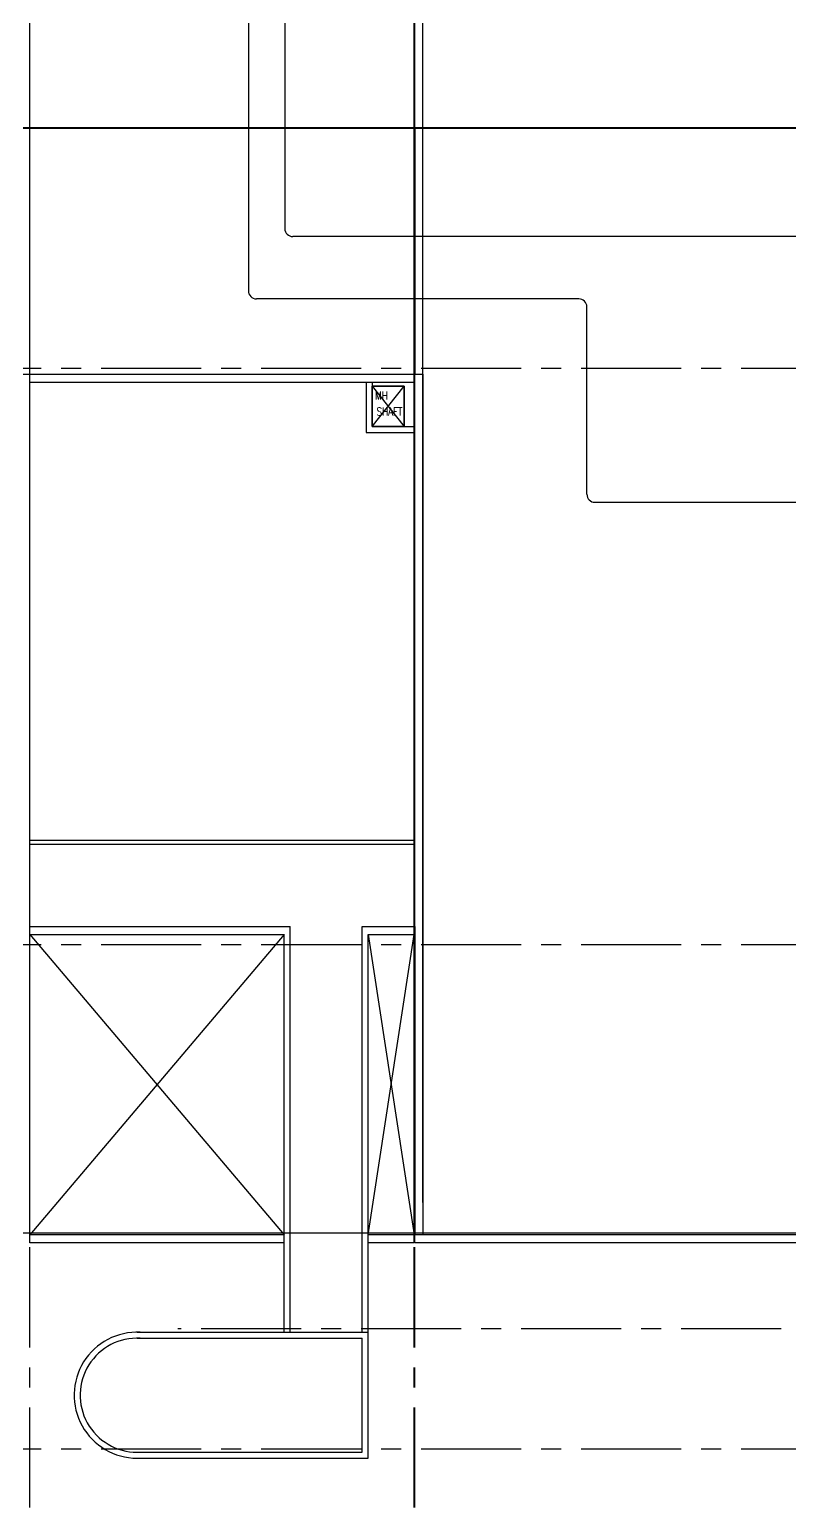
# Model space of a CAD drawing. Extents: x 89222.2 to 89308.7, y 39917.8 to 40003.3.
# Drawn here: x 89265.16 to 89284.15, y 39921.62 to 39958.54 of the extents above; entities that cross this region are included whole.
import ezdxf
from ezdxf.enums import TextEntityAlignment as Align

# ---------------------------------------------------------------- set-up
doc = ezdxf.new("R2010")
doc.units = 0
doc.header["$MEASUREMENT"] = 0
doc.linetypes.add('CENTERX2', pattern=[4, 2.5, -0.5, 0.5, -0.5])
for name, color, linetype in [('AXES', 11, 'CENTERX2'), ('E-WIRE', 4, 'CONTINUOUS'), ('EJ', 11, 'CONTINUOUS'), ('ROOF', 11, 'CONTINUOUS'), ('SHAFT', 11, 'CONTINUOUS')]:
    doc.layers.add(name, color=color, linetype=linetype)
doc.styles.add('ROMANS', font='ROMANS.shx')

msp = doc.modelspace()

# ---------------------------------------------------------------- linework, layer by layer
at = {"layer": 'AXES'}
for p, q in [((89265.169, 39921.615), (89265.169, 40000.078)), ((89274.769, 39921.615), (89274.769, 40000.078)), ((89274.789, 39921.615), (89274.789, 40000.078)), ((89223.299, 39956.1), (89290.989, 39956.1)), ((89223.299, 39956.08), (89290.989, 39956.08)), ((89222.949, 39950.08), (89290.989, 39950.08)), ((89222.949, 39935.68), (89290.989, 39935.68)), ((89222.949, 39928.48), (89290.989, 39928.48)), ((89264.989, 39928.48), (89307.948, 39928.48)), ((89307.948, 39926.08), (89268.866, 39926.08)), ((89222.949, 39923.08), (89290.989, 39923.08))]:
    msp.add_line(p, q, dxfattribs=at)
at = {"layer": 'E-WIRE', "color": 4}
for p, q in [((89271.539, 39962.79), (89271.539, 39953.572)), ((89270.628, 39959.699), (89270.628, 39952.016)), ((89290.789, 39953.372), (89271.739, 39953.372)), ((89278.889, 39951.816), (89270.828, 39951.816)), ((89279.089, 39946.932), (89279.089, 39951.616)), ((89279.289, 39946.732), (89300.952, 39946.732))]:
    msp.add_line(p, q, dxfattribs=at)
for centre, start, end in [((89271.739, 39953.572), 180, 270), ((89270.828, 39952.016), 180, 270), ((89278.889, 39951.616), 0, 90), ((89279.289, 39946.932), 180, 270)]:
    msp.add_arc(centre, 0.2, start, end, dxfattribs=at)
at = {"layer": 'EJ'}
for p, q in [((89265.169, 39928.23), (89265.169, 39987.55)), ((89274.769, 39928.23), (89274.769, 39987.55)), ((89274.789, 39929.234), (89274.789, 39987.55)), ((89274.789, 39928.23), (89274.789, 39987.55)), ((89232.499, 39956.1), (89307.948, 39956.1)), ((89232.499, 39956.08), (89307.948, 39956.08)), ((89274.789, 39936.08), (89274.789, 39949.93)), ((89274.769, 39936.08), (89274.769, 39938.18)), ((89274.789, 39936.08), (89274.789, 39938.18))]:
    msp.add_line(p, q, dxfattribs=at)
at = {"layer": 'EJ', "color": 8}
for p, q in [((89274.769, 39956.08), (89274.769, 39949.93)), ((89274.789, 39956.08), (89274.789, 39949.93))]:
    msp.add_line(p, q, dxfattribs=at)
at = {"layer": 'ROOF'}
for p, q in [((89274.989, 39929.234), (89274.989, 39987.35)), ((89264.949, 39949.93), (89274.989, 39949.93)), ((89265.169, 39949.73), (89274.769, 39949.73)), ((89274.769, 39949.93), (89274.769, 39936.08)), ((89274.989, 39949.93), (89274.989, 39928.43)), ((89274.769, 39938.28), (89265.169, 39938.28)), ((89274.769, 39938.18), (89265.169, 39938.18)), ((89265.169, 39936.13), (89271.674, 39936.13)), ((89271.674, 39925.995), (89271.674, 39936.13)), ((89273.474, 39936.13), (89274.769, 39936.13)), ((89273.474, 39925.995), (89273.474, 39936.13)), ((89274.769, 39928.43), (89274.769, 39936.13)), ((89274.789, 39936.13), (89274.789, 39928.43)), ((89265.169, 39935.93), (89271.524, 39935.93)), ((89271.524, 39925.995), (89271.524, 39935.93)), ((89273.624, 39935.93), (89274.769, 39935.93)), ((89273.624, 39925.995), (89273.624, 39935.93)), ((89271.524, 39928.43), (89265.169, 39928.43)), ((89274.769, 39928.43), (89273.624, 39928.43)), ((89307.948, 39928.43), (89274.789, 39928.43)), ((89271.524, 39928.23), (89265.169, 39928.23)), ((89274.769, 39928.23), (89273.624, 39928.23)), ((89307.948, 39928.23), (89274.789, 39928.23)), ((89267.848, 39925.995), (89273.624, 39925.995)), ((89267.848, 39925.845), (89273.474, 39925.845)), ((89273.474, 39922.995), (89273.474, 39925.845)), ((89273.624, 39922.845), (89273.624, 39925.995)), ((89267.848, 39922.995), (89273.474, 39922.995)), ((89267.848, 39922.845), (89273.624, 39922.845))]:
    msp.add_line(p, q, dxfattribs=at)
for points in [[(89273.569, 39949.73), (89273.569, 39948.48), (89274.769, 39948.48)], [(89273.719, 39949.73), (89273.719, 39948.63), (89274.769, 39948.63)]]:
    msp.add_lwpolyline(points, dxfattribs=at)
for radius, start in [(1.575, 87.2089), (1.425, 86.9149)]:
    msp.add_arc((89267.848, 39924.42), radius, start, 270, dxfattribs=at)
at = {"layer": 'SHAFT', "linetype": 'ByBlock'}
for p, q in [((89273.719, 39949.63), (89274.519, 39948.63)), ((89273.719, 39948.63), (89274.519, 39949.63))]:
    msp.add_line(p, q, dxfattribs=at)
at = {"layer": 'SHAFT', "linetype": 'Continuous'}
for p, q in [((89271.524, 39935.93), (89265.169, 39928.43)), ((89265.169, 39935.93), (89271.524, 39928.43)), ((89273.624, 39928.43), (89274.769, 39935.93)), ((89273.624, 39935.93), (89274.769, 39928.43))]:
    msp.add_line(p, q, dxfattribs=at)
at = {"layer": 'SHAFT', "linetype": 'ByBlock'}
msp.add_lwpolyline([(89273.719, 39949.63), (89274.519, 39949.63), (89274.519, 39948.63), (89273.719, 39948.63)], close=True, dxfattribs=at)
msp.add_lwpolyline([(89273.719, 39949.63), (89274.519, 39949.63), (89274.519, 39948.63), (89273.719, 39948.63)], close=True, dxfattribs=at)
at = {"layer": 'SHAFT', "linetype": 'ByBlock', "ltscale": 0.3}
msp.add_lwpolyline([(89273.719, 39948.63), (89274.519, 39948.63), (89274.519, 39949.63), (89273.719, 39949.63)], close=True, dxfattribs=at)

# ---------------------------------------------------------------- texts
at = {"layer": 'SHAFT', "style": 'ROMANS', "width": 0.8}
for s, p in [('MH', (89273.955, 39949.398)), ('SHAFT', (89274.156, 39948.998))]:
    msp.add_text(s, height=0.2, dxfattribs=at).set_placement(p, align=Align.MIDDLE)

doc.saveas('drawing.dxf')
